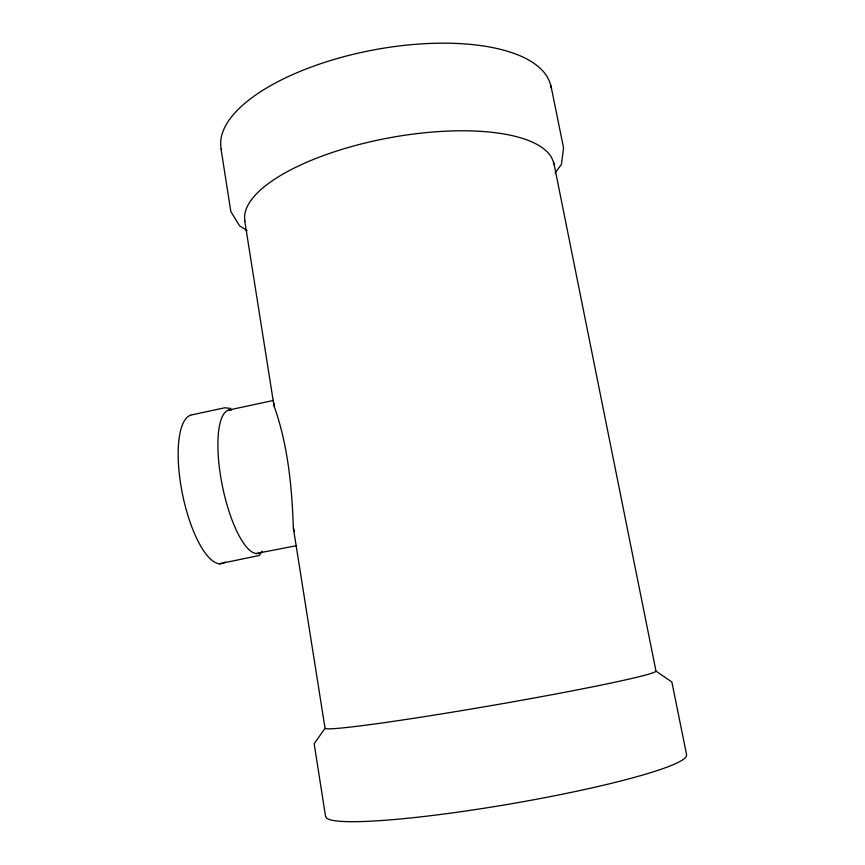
<?xml version="1.0" encoding="UTF-8"?>
<svg xmlns="http://www.w3.org/2000/svg" width="865" height="865" viewBox="0 0 865 865"><rect width="100%" height="100%" fill="white"/><g stroke="black" fill="none" stroke-linecap="round" stroke-linejoin="round"><path stroke-width="1.3" d="M325.554 816.409L314.168 743.716L325.056 728.33L293.343 527.953C291.992 486.865 287.926 444.815 274.021 405.912L274.248 403.641M262.16 551.2L259.219 555.525L219.137 563.785M555.157 172.903L561.439 164.382L563.548 147.872L550.886 85.43M190.581 415.135L224.641 407.804L230.782 408.41M228.198 410.161L273.589 400.409M255.889 553.557L296.598 545.664M247.087 230.641L239.54 225.733L230.814 211.471L221.062 149.191M293.343 527.953L294.489 531.488M686.669 755.059L671.867 682.031L655.994 671.11L553.676 162.252M244.784 221.17L274.021 405.912M655.746 671.154A167.713 5.947 -9.8 0 1 489.157 705.97A167.713 5.947 -9.8 0 1 325.262 728.298M260.343 552.649A73.179 21.722 78.5 0 1 222.262 485.373A73.179 21.722 78.5 0 1 231.636 410.01M244.979 221.137A157.041 55.457 -10.5 0 1 390.688 137.578A157.041 55.457 -10.5 0 1 553.914 164.685M225.333 561.99A75.839 24.674 78.5 0 1 184.04 501.213A75.839 24.674 78.5 0 1 190.603 415.222M686.421 755.091A182.926 18.522 -9.7 0 1 506.771 804.547A182.926 18.522 -9.7 0 1 325.77 816.365M221.256 149.169A167.756 68.789 -10.7 0 1 374.556 49.759A167.756 68.789 -10.7 0 1 551.113 88.025"/></g></svg>
